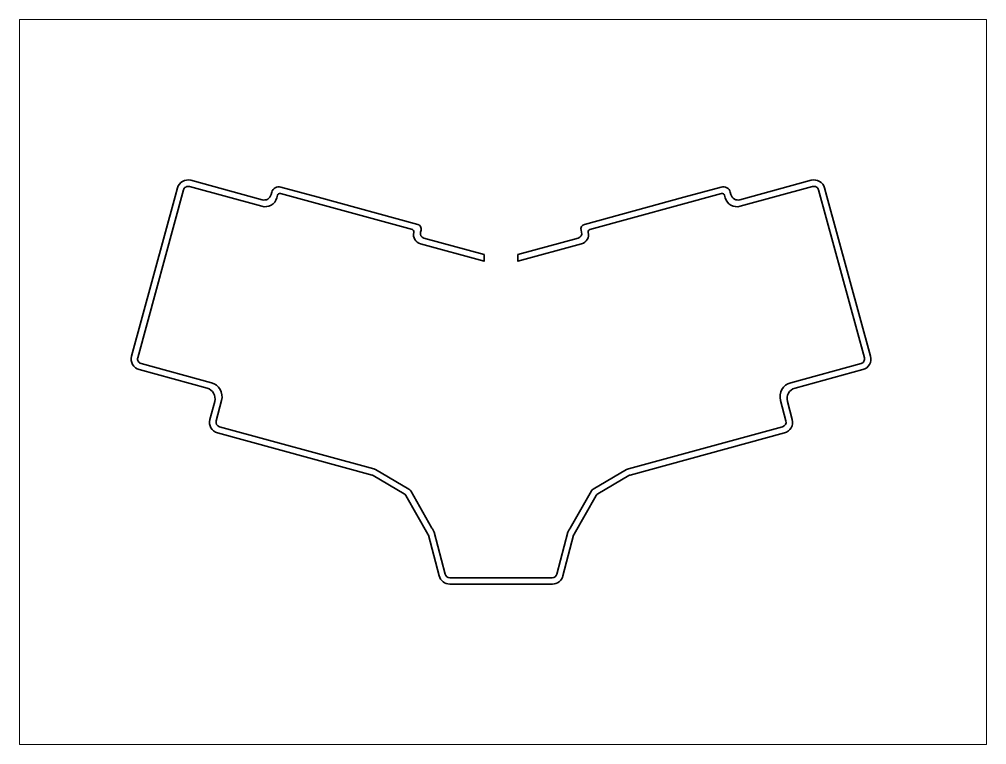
# Paper-space layout 'Layout1' of a CAD drawing. Header units: millimetres. Extents: x 0 to 400, y 0 to 300.
# The model-space entities are those that its viewports show. They can reach past a viewport. Long polylines and large blocks are cut down to what shows.
import ezdxf

# ---------------------------------------------------------------- set-up
doc = ezdxf.new("R2010")
doc.units = ezdxf.units.MM

msp = doc.modelspace()

# ---------------------------------------------------------------- linework, layer by layer
at = {"color": 18, "linetype": 'Continuous', "lineweight": 35, "true_color": 0x000000}
msp.add_open_spline([(199.19, 66.41), (199.19, 66.41), (220.42, 66.41), (220.42, 66.41), (222.47, 66.41), (224.27, 67.8), (224.79, 69.79), (224.79, 69.79), (229.2, 86.6), (229.2, 86.6), (229.25, 86.77), (229.31, 86.93), (229.4, 87.09), (229.4, 87.09), (238.51, 103.07), (238.51, 103.07), (238.68, 103.37), (238.93, 103.62), (239.23, 103.8), (239.23, 103.8), (252.03, 111.3), (252.03, 111.3), (252.18, 111.39), (252.35, 111.45), (252.52, 111.5), (252.52, 111.5), (316.44, 128.97), (316.44, 128.97), (318.82, 129.62), (320.24, 132.08), (319.6, 134.47), (319.6, 134.47), (317.59, 141.96), (317.59, 141.96), (316.95, 144.35), (318.36, 146.82), (320.75, 147.47), (320.75, 147.47), (348.83, 155.13), (348.83, 155.13), (349.98, 155.44), (350.96, 156.2), (351.55, 157.24), (352.14, 158.27), (352.3, 159.5), (351.99, 160.65), (351.99, 160.65), (333.95, 226.7), (333.95, 226.7), (333.95, 226.7), (332.99, 230.28), (332.99, 230.28), (332.68, 231.42), (331.93, 232.4), (330.9, 232.99), (329.87, 233.58), (328.64, 233.74), (327.5, 233.43), (327.5, 233.43), (297.98, 225.37), (297.98, 225.37), (297.21, 225.15), (296.38, 225.26), (295.68, 225.66), (294.98, 226.06), (294.47, 226.73), (294.26, 227.5), (294.26, 227.5), (293.99, 228.52), (293.99, 228.52), (293.78, 229.3), (293.27, 229.96), (292.57, 230.36), (291.88, 230.76), (291.05, 230.86), (290.27, 230.65), (290.27, 230.65), (274.81, 226.42), (274.81, 226.42), (274.81, 226.42), (274.81, 226.42), (274.81, 226.42), (274.81, 226.42), (233.65, 215.17), (233.65, 215.17), (232.6, 214.89), (231.98, 213.81), (232.26, 212.76), (232.26, 212.76), (232.49, 211.92), (232.49, 211.92), (232.76, 210.88), (232.15, 209.82), (231.12, 209.54), (231.12, 209.54), (206.19, 202.72), (206.19, 202.72), (206.19, 202.72), (206.19, 199.96), (206.19, 199.96), (206.19, 199.96), (232.51, 207.17), (232.51, 207.17), (234.57, 207.73), (235.78, 209.84), (235.23, 211.9), (235.23, 211.9), (235.23, 211.91), (235.23, 211.91), (235.1, 212.4), (235.39, 212.9), (235.87, 213.03), (235.87, 213.03), (290.4, 227.94), (290.4, 227.94), (290.66, 228), (290.93, 227.97), (291.16, 227.84), (291.39, 227.71), (291.55, 227.49), (291.62, 227.24), (291.62, 227.24), (291.9, 226.2), (291.9, 226.2), (292.25, 224.91), (293.1, 223.81), (294.26, 223.14), (295.43, 222.48), (296.8, 222.31), (298.09, 222.66), (298.09, 222.66), (328.05, 230.84), (328.05, 230.84), (328.56, 230.98), (329.1, 230.91), (329.57, 230.65), (330.03, 230.39), (330.36, 229.95), (330.5, 229.44), (330.5, 229.44), (349.44, 160.05), (349.44, 160.05), (349.57, 159.55), (349.5, 159.01), (349.25, 158.56), (348.99, 158.11), (348.56, 157.78), (348.06, 157.65), (348.06, 157.65), (318.96, 149.71), (318.96, 149.71), (315.77, 148.84), (313.89, 145.56), (314.74, 142.37), (314.74, 142.37), (317.01, 133.89), (317.01, 133.89), (317.29, 132.85), (316.68, 131.79), (315.64, 131.5), (315.64, 131.5), (251.84, 114.07), (251.84, 114.07), (251.75, 114.04), (251.2, 113.86), (251.13, 113.82), (251.13, 113.82), (237.31, 105.73), (237.31, 105.73), (237, 105.55), (236.74, 105.3), (236.56, 104.99), (236.56, 104.99), (227.78, 89.58), (227.78, 89.58), (227.69, 89.42), (226.84, 88.02), (226.79, 87.85), (226.79, 87.85), (222.25, 70.53), (222.25, 70.53), (222.02, 69.67), (221.24, 69.06), (220.34, 69.06), (220.34, 69.06), (178.04, 69.06), (178.04, 69.06), (177.14, 69.06), (176.35, 69.67), (176.13, 70.53), (176.13, 70.53), (171.58, 87.85), (171.58, 87.85), (171.54, 88.02), (170.69, 89.42), (170.6, 89.58), (170.6, 89.58), (161.82, 104.99), (161.82, 104.99), (161.64, 105.3), (161.37, 105.55), (161.07, 105.73), (161.07, 105.73), (147.25, 113.82), (147.25, 113.82), (147.18, 113.86), (146.63, 114.04), (146.54, 114.07), (146.54, 114.07), (82.78, 131.49), (82.78, 131.49), (81.72, 131.78), (81.1, 132.87), (81.38, 133.94), (81.38, 133.94), (83.64, 142.37), (83.64, 142.37), (84.49, 145.56), (82.61, 148.84), (79.42, 149.71), (79.42, 149.71), (50.31, 157.65), (50.31, 157.65), (49.81, 157.78), (49.39, 158.11), (49.13, 158.56), (48.87, 159.01), (48.81, 159.55), (48.94, 160.05), (48.94, 160.05), (67.88, 229.44), (67.88, 229.44), (68.02, 229.95), (68.35, 230.39), (68.81, 230.65), (69.27, 230.91), (69.82, 230.98), (70.33, 230.84), (70.33, 230.84), (100.29, 222.66), (100.29, 222.66), (101.58, 222.31), (102.95, 222.48), (104.11, 223.14), (105.27, 223.81), (106.12, 224.91), (106.47, 226.2), (106.47, 226.2), (106.76, 227.24), (106.76, 227.24), (106.83, 227.49), (106.99, 227.71), (107.22, 227.84), (107.45, 227.97), (107.72, 228), (107.98, 227.94), (107.98, 227.94), (162.51, 213.03), (162.51, 213.03), (162.99, 212.9), (163.28, 212.4), (163.15, 211.91), (163.15, 211.91), (163.15, 211.9), (163.15, 211.9), (162.6, 209.84), (163.81, 207.73), (165.87, 207.17), (165.87, 207.17), (192.19, 199.96), (192.19, 199.96), (192.19, 199.96), (192.19, 202.72), (192.19, 202.72), (192.19, 202.72), (167.26, 209.54), (167.26, 209.54), (166.23, 209.82), (165.61, 210.88), (165.89, 211.92), (165.89, 211.92), (166.12, 212.76), (166.12, 212.76), (166.4, 213.81), (165.78, 214.89), (164.73, 215.17), (164.73, 215.17), (123.57, 226.42), (123.57, 226.42), (123.57, 226.42), (123.57, 226.42), (123.57, 226.42), (123.57, 226.42), (108.11, 230.65), (108.11, 230.65), (107.33, 230.86), (106.5, 230.76), (105.81, 230.36), (105.11, 229.96), (104.6, 229.3), (104.39, 228.52), (104.39, 228.52), (104.12, 227.5), (104.12, 227.5), (103.91, 226.73), (103.4, 226.06), (102.7, 225.66), (102, 225.26), (101.17, 225.15), (100.39, 225.37), (100.39, 225.37), (70.88, 233.43), (70.88, 233.43), (69.73, 233.74), (68.51, 233.58), (67.48, 232.99), (66.45, 232.4), (65.7, 231.42), (65.39, 230.28), (65.39, 230.28), (64.43, 226.7), (64.43, 226.7), (64.43, 226.7), (46.39, 160.65), (46.39, 160.65), (46.08, 159.5), (46.24, 158.27), (46.83, 157.24), (47.42, 156.2), (48.4, 155.44), (49.55, 155.13), (49.55, 155.13), (77.63, 147.47), (77.63, 147.47), (80.02, 146.82), (81.43, 144.35), (80.79, 141.96), (80.79, 141.96), (78.78, 134.47), (78.78, 134.47), (78.14, 132.08), (79.55, 129.62), (81.94, 128.97), (81.94, 128.97), (145.86, 111.5), (145.86, 111.5), (146.03, 111.45), (146.2, 111.39), (146.35, 111.3), (146.35, 111.3), (159.15, 103.8), (159.15, 103.8), (159.45, 103.62), (159.7, 103.37), (159.87, 103.07), (159.87, 103.07), (168.98, 87.09), (168.98, 87.09), (169.07, 86.93), (169.13, 86.77), (169.18, 86.6), (169.18, 86.6), (173.59, 69.79), (173.59, 69.79), (174.11, 67.8), (175.91, 66.41), (177.96, 66.41), (177.96, 66.41), (199.19, 66.41), (199.19, 66.41)], degree=3, knots=[0, 0, 0, 0, 1, 1, 1, 2, 2, 2, 3, 3, 3, 4, 4, 4, 5, 5, 5, 6, 6, 6, 7, 7, 7, 8, 8, 8, 9, 9, 9, 10, 10, 10, 11, 11, 11, 12, 12, 12, 13, 13, 13, 14, 14, 14, 15, 15, 15, 16, 16, 16, 17, 17, 17, 18, 18, 18, 19, 19, 19, 20, 20, 20, 21, 21, 21, 22, 22, 22, 23, 23, 23, 24, 24, 24, 25, 25, 25, 26, 26, 26, 27, 27, 27, 28, 28, 28, 29, 29, 29, 30, 30, 30, 31, 31, 31, 32, 32, 32, 33, 33, 33, 34, 34, 34, 35, 35, 35, 36, 36, 36, 37, 37, 37, 38, 38, 38, 39, 39, 39, 40, 40, 40, 41, 41, 41, 42, 42, 42, 43, 43, 43, 44, 44, 44, 45, 45, 45, 46, 46, 46, 47, 47, 47, 48, 48, 48, 49, 49, 49, 50, 50, 50, 51, 51, 51, 52, 52, 52, 53, 53, 53, 54, 54, 54, 55, 55, 55, 56, 56, 56, 57, 57, 57, 58, 58, 58, 59, 59, 59, 60, 60, 60, 61, 61, 61, 62, 62, 62, 63, 63, 63, 64, 64, 64, 65, 65, 65, 66, 66, 66, 67, 67, 67, 68, 68, 68, 69, 69, 69, 70, 70, 70, 71, 71, 71, 72, 72, 72, 73, 73, 73, 74, 74, 74, 75, 75, 75, 76, 76, 76, 77, 77, 77, 78, 78, 78, 79, 79, 79, 80, 80, 80, 81, 81, 81, 82, 82, 82, 83, 83, 83, 84, 84, 84, 85, 85, 85, 86, 86, 86, 87, 87, 87, 88, 88, 88, 89, 89, 89, 90, 90, 90, 91, 91, 91, 92, 92, 92, 93, 93, 93, 94, 94, 94, 95, 95, 95, 96, 96, 96, 97, 97, 97, 98, 98, 98, 99, 99, 99, 100, 100, 100, 101, 101, 101, 102, 102, 102, 103, 103, 103, 104, 104, 104, 105, 105, 105, 106, 106, 106, 107, 107, 107, 108, 108, 108, 109, 109, 109, 110, 110, 110, 111, 111, 111, 112, 112, 112, 113, 113, 113, 114, 114, 114, 115, 115, 115, 116, 116, 116, 117, 117, 117, 118, 118, 118, 119, 119, 119, 120, 120, 120, 121, 121, 121, 122, 122, 122, 123, 123, 123, 123], dxfattribs=at)

psp = doc.layouts.get("Layout1")

# ---------------------------------------------------------------- viewports
at = {"layer": '0'}
psp.add_viewport(center=(200, 150), size=(400, 300), view_center_point=(200, 150), view_height=300, dxfattribs=at)

doc.saveas('drawing.dxf')
